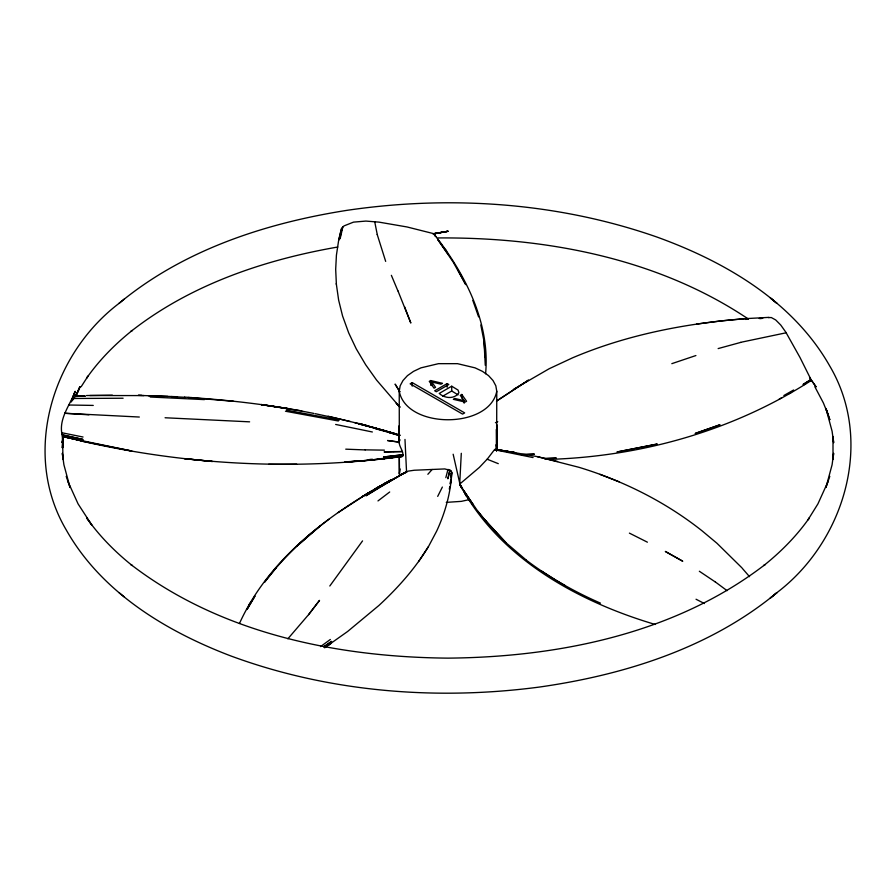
<?xml version="1.0" encoding="UTF-8"?>
<svg xmlns="http://www.w3.org/2000/svg" width="896" height="896" viewBox="0 0 896 896"><rect width="100%" height="100%" fill="white"/><g stroke="black" fill="none" stroke-linecap="round" stroke-linejoin="round"><path stroke-width="1.34" d="M495.958 444.786L496.485 448.661M496.653 449.949L496.765 391.272L495.824 385.784L493.002 380.509L488.544 375.637L482.496 371.381L475.082 367.864L457.498 363.664L438.502 363.664L420.918 367.864L413.549 371.358L407.456 375.637L402.998 380.509L400.176 385.784L399.235 391.272L399.314 443.274C399.325 447.138 406.134 454.91 401.016 456.557M71.221 401.789L72.464 400.098L75.118 391.418C69.698 405.944 57.691 419.675 62.518 436.43L63 459.458L62.339 453.286L63.907 464.755L70.034 487.469L66.203 476.336M399.325 457.05L399.538 476.101M485.274 365.31L484.019 341.286L480.816 325.002M62.518 436.43L62.485 447.978L63.224 435.68M62.832 435.96L62.485 447.978L63.011 435.848M461.294 453.309L459.693 484.086C498.579 557.838 577.282 601.384 655.256 624.478M485.587 373.733C489.843 327.869 469.974 284.122 444.035 247.542A230.395 141.31 3.3 0 0 439.958 241.942L433.597 233.643L407.075 226.968L378.986 222.13L365.893 221.077L353.506 222.13L344.075 225.882L341.813 228.032L341.813 230.16M450.89 482.821L451.797 472.058C450.845 492.531 445.278 512.602 436.654 531.149L428.512 546.504L418.589 561.59M63.011 436.509L62.373 442.691L63.224 436.33M451.237 476.067L451.338 470.826L444.83 468.922L414.277 470.243L408.15 471.128L404.634 472.718M450.766 479.954L450.296 484.086L450.766 480.077M451.08 477.21L451.55 473.077L451.102 473.738M399.28 442.131L387.576 440.53L399.28 442.131L399.28 425.656L399.314 443.274M338.576 240.834L336.414 255.226L335.686 269.349L336.381 284.379M496.765 391.272C489.406 429.24 406.594 429.24 399.235 391.272M400.142 468.955L399.28 473.715L399.28 456.613M448 469.336L445.838 477.658M449.299 489.115L449.781 486.629M340.144 238.728L342.888 226.811M339.853 238.146L340.782 234.08M399.381 441.314L400.042 439.802M829.797 476.336L825.966 487.469L832.093 464.755L833.627 453.309L833 459.458L833 436.509L833.661 442.714L832.093 431.245L825.966 408.531L829.797 419.63L825.966 408.531M71.254 401.688L75.118 391.418C66.931 411.645 79.352 390.219 79.957 386.736L75.634 396.424L85.109 396.155L75.634 396.424M827.848 482.003L817.925 503.877L807.979 519.87L809.267 518.011C796.622 536.032 780.965 551.802 763.806 565.544L765.094 564.525C675.483 633.483 558.992 657.149 448 658.134C337.008 657.149 220.517 633.483 130.906 564.525L132.194 565.544C115.024 551.802 99.378 535.998 86.699 517.989L91.818 525.078L78.075 503.877L68.152 482.003M239.456 623.504C265.888 565.152 317.677 522.827 371.918 490.918M75.914 395.774L76.922 395.797L75.88 395.797L79.957 386.736L75.88 395.92L83.395 395.718M437.696 496.384L442.366 487.066M249.032 604.789L250.04 603.086M81.166 386.714L88.021 376.085L86.733 377.989C99.378 359.968 115.035 344.198 132.194 330.456L130.906 331.475C190.333 284.738 264.04 259.84 337.781 247.016M432.163 469.482L427.851 474.298M428.333 546.762C414.994 568.747 397.734 588.045 378.918 605.472L347.592 631.512L324.688 647.718M329.806 586.006L362.555 540.893M308.616 614.634L319.536 600.365L308.571 614.656L287.874 638.803M276.248 567.694L264.656 582.064C282.8 557.995 304.987 537.186 329.078 519.154M810.589 380.688L811.283 380.083L816.01 386.758L811.283 380.083L810.589 380.688L811.35 380.33M312.021 532.616L296.531 546.414L320.376 525.818M462.582 489.373L459.592 484.187L479.36 467.432L487.435 458.909L494.357 449.848L495.085 449.389L495.365 450.307M119.101 303.33C51.542 354.558 21.571 454.25 66.203 529.861C101.282 592.054 165.682 631.109 230.72 655.906C328.765 692.126 435.971 700.683 539.258 687.075C624.098 675.013 710.035 648.144 776.899 592.67C844.458 541.419 874.418 441.728 829.797 366.094C793.139 301.392 725.2 261.722 657.138 237.115C558.141 202.429 450.475 195.093 346.998 210.336C265.518 223.126 183.355 249.928 119.101 303.33L124.365 299.006M377.978 500.931L389.704 491.982M497.269 400.568L528.506 380.106L496.485 401.117M810.79 380.005L809.536 377.35M320.566 646.587L330.333 639.475M323.702 646.912L331.621 641.379L323.803 646.722M338.128 512.602L368.715 492.643M324.811 647.562L331.408 643.194M768.365 317.61L771.322 317.554L775.712 319.962L780.752 325.046L785.837 332.203L799.971 357.437L811.104 379.747L810.589 380.89A215.309 131.6 -3.1 0 1 803.589 385.291C727.451 432.286 638.378 456.613 549.17 459.39M513.363 389.446L549.214 368.715L572.634 357.795C627.682 334.387 687.131 323.176 746.547 318.562M803.522 384.966L805.885 383.522M376.13 488.286L361.547 497.067L391.238 479.763L376.13 488.286L379.814 486.114M412.227 382.614L410.133 383.824L462.582 414.098L464.666 412.899L412.227 382.614L412.227 386.142M430.707 380.542L429.274 381.371L434.045 388.181L435.546 387.318L431.682 381.954L440.966 384.182L442.467 383.32L430.707 380.542L430.707 385.325M447.16 383.578L434.672 390.79L436.307 391.742L448.795 384.518L447.16 383.578L447.16 387.162M451.718 386.21L439.23 393.422C444.573 398.496 454.608 399.47 458.931 392.706L458.058 390.074L451.718 386.21L451.718 390.992L442.635 396.245M464.117 400.68L454.854 398.474L453.365 399.336L465.158 402.08L466.581 401.262L461.787 394.464L460.286 395.338L464.117 400.68L464.117 403.066M373.766 489.81L375.648 488.734M379.467 486.562L406.549 471.89L404.981 439.443M383.298 484.154L385.179 483.067M383.331 484.445L385.213 483.37M783.854 395.517L793.632 389.995M789.141 393.624L791.582 392.258M377.485 487.626L381.282 485.52M398.754 475.754L404.734 472.618L400.736 474.723M386.994 482.306L388.942 481.253M779.229 399.067L781.738 397.746M406.795 472.069L398.686 475.989M404.667 472.651L406.582 471.666M495.421 422.722L497.773 421.68M671.821 363.664L695.901 355.544M718.144 348.578L740.634 342.429M740.634 342.35L786.15 332.786M460.006 484.355L453.152 454.227M469.022 499.677L461.294 501.368L446.275 502.376M696.606 324.083L721.314 320.869M384.138 458.786L402.237 456.534L364.65 460.6L383.992 458.752C283.573 470.12 181.507 463.826 83.014 441.392M721.213 320.891L746.334 318.595M369.69 459.446L372.422 459.245M379.254 458.763L384.731 458.371M348.118 461.686L364.818 460.578M759.203 318.528L761.925 318.36M760.11 318.494L762.742 318.338M746.267 318.595L768.992 317.374M521.282 454.642L534.419 454.126L521.282 454.653M544.41 458.573L556.382 458.125L544.41 458.55M86.498 395.539L112.358 395.158M89.835 395.539L143.942 395.584M73.718 398.485L123.11 398.227M437.909 237.944C545.294 237.138 656.936 258.014 747.477 318.45M268.621 464.318L296.71 464.218M62.586 436.632L131.88 451.035L83.149 441.392L62.754 436.24M69.026 405.014L93.251 405.418M365.165 449.848L384.418 450.15M138.488 395.293L141.725 395.36M433.832 233.901L435.646 236.398L433.832 233.901L433.104 234.08M138.354 395.371L177.475 396.738M148.266 395.718L167.832 396.402M165.077 417.76L249.614 421.837M150.259 397.018L204.445 399.616M139.328 417.032L64.568 413.258L88.928 414.826M345.744 449.165L365.165 449.926M171.069 396.581L184.677 397.286M184.576 397.107L191.632 397.566M188.171 397.51L233.71 401.318M191.531 397.589C228.502 400.086 265.362 404.41 301.829 410.984L261.352 404.656M499.318 450.307L495.298 449.702L515.726 452.872M499.722 450.005L537.163 456.602L578.962 467.309C623.392 480.805 665.594 501.928 702.027 530.802L717.002 543.301L742.056 567.974M285.466 411.23L338.363 420.997M286.474 410.088L339.304 420.09M496.72 450.173L533.064 457.565M301.93 411.13L313.869 413.426M83.048 437.024L62.059 432.79M335.653 424.446L372.366 431.984M315.19 413.683L334.712 417.883M328.138 416.248L367.987 425.835M336 418.174L350.202 421.512M537.163 456.602L557.592 461.485M354.726 422.643L368.088 426.138M359.218 423.786L361.446 424.346M381.214 429.654L385.526 430.819M375.368 428.725L392.84 433.474M394.094 433.395L391.966 432.768L398.866 434.851M381.214 429.811L383.365 430.416L370.317 426.698M398.373 434.896L389.838 432.309M387.878 432.085L397.645 435.008L387.867 432.085M387.654 431.726L394.128 433.608M394.05 433.328L359.072 423.506L400.389 435.299M487.682 459.413L487.122 459.211L498.288 463.658M599.917 474.342L619.058 481.779M600.477 603.142C574.235 591.674 549.147 577.483 526.31 560.168M629.395 533.12L647.394 542.181M696.046 599.245L704.435 603.546M451.718 390.992L458.058 394.856M557.077 580.899L565.32 585.704M541.24 570.875L557.077 580.944M699.35 571.256L715.254 581.93M715.288 581.907L727.082 590.666M119.101 592.67L124.365 596.994M526.344 560.146L506.05 542.797L482.798 517.686L506.05 542.797M399.717 406.986L376.578 380.083L365.658 364.728L356.227 348.802L348.701 332.92L342.574 316.008L338.643 300.149L336.28 283.629M399.784 407.019L396.211 403.312L399.862 407.109M742.47 568.546L749.538 576.677M477.691 511.112L488.23 524.115L477.691 511.078L463.837 490.784L472.819 504.403L470.445 501.032M445.29 249.278L446.611 251.126M462.582 400.389L464.184 402.651M448.347 254.498L437.842 239.624L453.152 262.013L465.752 284.637L457.677 269.528M472.819 504.403L463.837 490.784M464.632 493.17L466.827 496.608L465.718 494.917M466.861 496.306L463.624 491.098M467.947 498.008L469.056 499.744M811.037 379.826L811.384 380.386M461.328 486.595L463.971 491.098M814.834 386.714L823.39 402.954L827.848 413.963M459.838 484.008L461.742 487.323M460.533 485.934L459.592 484.232L461.541 487.682M391.373 275.33L397.88 290.83M397.947 290.864L410.827 323.019L404.566 306.746M472.819 300.418L478.587 316.848M385.672 261.386L377.205 234.483M374.707 221.659L377.25 234.539M483.986 341.298L485.307 357.381M496.742 450.397L496.653 424.446L496.653 450.565M461.787 394.464L461.787 398.059M431.682 381.954L431.682 385.538M63.067 436.352L62.373 442.691L63.123 436.352M448.941 473.939L447.899 478.8L449.949 469.907L448.941 473.939M340.67 231.672L338.677 240.374L341.6 228.435L340.67 231.672M250.835 602.784L246.971 609.549L254.979 596.053L250.835 602.784M776.899 592.67L770.347 598.024L776.899 592.67M329.806 643.989L325.203 647.125L329.806 643.989M810.97 379.546L803.242 384.362L810.97 379.546M380.027 486.998L365.938 495.779L394.61 478.542L380.027 486.998M391.44 480.256L383.824 484.534L398.07 476.672L391.44 480.256M719.779 424.827L695.318 433.418L719.779 424.827M657.07 444.08L617.221 451.942L657.07 444.08M448 231.269L433.832 233.867L434.258 234.382L433.798 233.766L448 231.269L433.698 233.699L434.258 234.382L433.698 233.699L448 231.269M402.864 455.616L383.645 458.069L402.864 455.616M402.651 456.176L383.858 458.55L402.651 456.176M402.965 454.754L383.578 456.982L402.965 454.754M364.437 460.6L344.837 462.146L364.437 460.6M748.328 319.211L745.606 319.379L748.238 319.222M393.848 451.618L384.07 451.954L402.304 451.562L393.848 451.618M212.419 461.485L184.464 458.651L212.341 461.485M502.264 450.475L494.917 449.411L514.931 452.558L502.264 450.475M288.422 408.632L261.206 404.533L288.422 408.677M82.835 439.398L62.238 434.862L82.835 439.398M82.88 441.112L62.485 436.33L82.88 441.112M376.096 428.31L358.344 423.73L393.467 433.272L376.096 428.31M682.651 561.131L665.314 551.443L682.606 561.187M771.635 299.006L770.347 297.976L776.899 303.33L771.635 299.006M399.818 391.686L395.102 384.104L399.773 391.709M496.586 450.867L496.485 429.218L496.552 450.856"/></g></svg>
